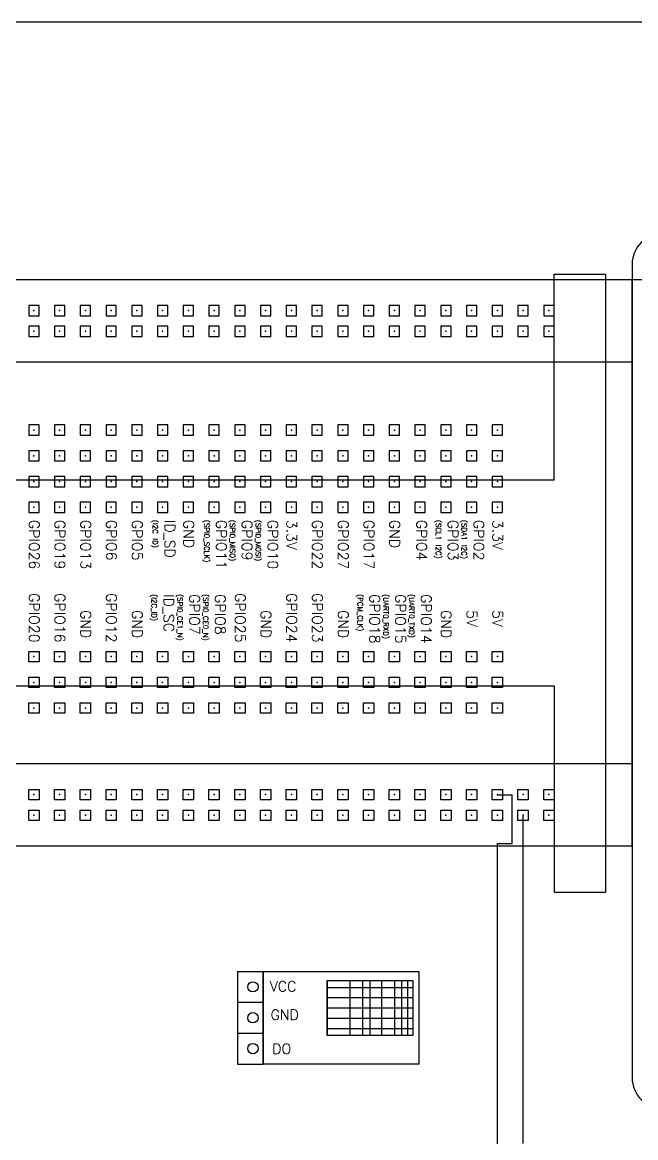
# Model space of a CAD drawing. Header units: millimetres. Extents: x -3139 to 3392, y -3139 to 3139.
# Drawn here: x 2796.2 to 2855.8, y -221.1 to -112.8 of the extents above; entities that cross this region are included whole.
import ezdxf

# ---------------------------------------------------------------- set-up
doc = ezdxf.new("R2010")
doc.units = ezdxf.units.MM
doc.layers.add('BOARD_OUTLINE', color=85, linetype='Continuous')
doc.layers.add('tiepoints', color=7, linetype='Continuous')
doc.styles.get("Standard").update_dxf_attribs({"font": 'txt.shx'})

# ---------------------------------------------------------------- blocks, each defined once
blk = doc.blocks.new('rasp')
at = {"layer": 'BOARD_OUTLINE'}
blk.add_lwpolyline([(-82.55, -206.09), (-161.55, -206.09, 0.414214), (-164.55, -209.09), (-164.55, -259.09, 0.414214), (-161.55, -262.09), (-82.55, -262.09, 0.414214), (-79.55, -259.09), (-79.55, -209.09, 0.414214)], format="xyb", close=True, dxfattribs=at)
blk = doc.blocks.new('TiePoint')
at = {"color": 1}
blk.add_lwpolyline([(0.0125, -0.0125), (0.0125, 0.0125), (-0.0125, 0.0125), (-0.0125, -0.0125)], close=True, dxfattribs=at)
at = {"color": 7}
blk.add_point((0, 0), dxfattribs=at)
blk = doc.blocks.new('Extension board')
for p, q in [((359.52, 113.77), (359.52, 118.77)), ((359.52, 118.77), (419.52, 118.77)), ((419.52, 113.77), (419.52, 118.77)), ((379.52, 113.77), (359.52, 113.77)), ((379.52, 113.77), (379.52, 58.77)), ((399.52, 113.77), (399.52, 58.77)), ((399.52, 113.77), (419.52, 113.77)), ((379.52, 58.77), (399.52, 58.77))]:
    blk.add_line(p, q)
at = {"layer": 'tiepoints', "color": 0, "xscale": 40, "yscale": 40, "zscale": 40, "rotation": 359.9999999999999}
for p in [(382.16, 108.26), (382.16, 105.76), (382.16, 103.26), (382.16, 100.76), (382.16, 98.26), (382.16, 95.76), (382.16, 93.26), (382.16, 90.76), (382.16, 88.26), (382.16, 85.76), (382.16, 83.26), (382.16, 80.76), (382.16, 78.26), (382.16, 75.76), (382.16, 73.26), (382.16, 70.76), (382.16, 68.26), (382.16, 65.76), (382.16, 63.26), (382.16, 60.76)]:
    blk.add_blockref('TiePoint', p, dxfattribs=at)
at = {"layer": 'tiepoints', "color": 0, "xscale": -40, "yscale": 40, "zscale": 40}
for p in [(396.66, 108.26), (396.66, 105.76), (396.66, 103.26), (396.66, 100.76), (396.66, 98.26), (396.66, 95.76), (396.66, 93.26), (396.66, 90.76), (396.66, 88.26), (396.66, 85.76), (396.66, 83.26), (396.66, 80.76), (396.66, 78.26), (396.66, 75.76), (396.66, 73.26), (396.66, 70.76), (396.66, 68.26), (396.66, 65.76), (396.66, 63.26), (396.66, 60.76)]:
    blk.add_blockref('TiePoint', p, dxfattribs=at)
at = {"color": 3, "char_height": 1, "attachment_point": 1}
for s, insert, width in [('3.3V', (383.38, 108.79), 4.6936), ('5V', (392.14, 108.79), 4.6936), ('GPIO2\\P{\\H0.5x;(SDA1 I2C)}', (383.38, 106.96), 5.4109), ('5V', (392.14, 106.29), 4.6936), ('GPIO3\\P{\\H0.5x;(SCL1 I2C)}', (383.38, 104.46), 5.4109), ('GND', (392.14, 103.79), 4.6936), ('GPIO14\\P{\\H0.5x;(UART0_TXD)}', (390.59, 101.86), 4.6936), ('GPIO4', (383.38, 101.41), 5.4109), ('GND', (383.38, 98.79), 4.6936), ('GPIO15\\P{\\H0.5x;(UART0_RXD)}', (390.59, 99.36), 4.6936), ('GPIO18\\P{\\H0.5x;(PCM_CLK)}', (390.59, 96.86), 4.6936), ('GPIO17', (383.38, 96.29), 4.6936), ('GPIO27', (383.38, 93.79), 4.6936), ('GND', (392.14, 93.79), 4.6936), ('GPIO22', (383.38, 91.29), 4.6936), ('GPIO23', (390.49, 91.29), 4.6936), ('3.3V', (383.38, 88.79), 4.6936), ('GPIO24', (390.49, 88.79), 4.6936), ('GPIO10\\P{\\H0.5x;(SPI0_MOSI)}', (383.38, 86.96), 5.4109), ('GND', (392.14, 86.29), 4.6936), ('GPIO9\\P{\\H0.5x;(SPI0_MISO)}', (383.38, 84.46), 5.4109), ('GPIO25', (390.49, 83.79), 4.6936), ('GPIO11\\P{\\H0.5x;(SPI0_SCLK)}', (383.38, 81.96), 5.4109), ('GPIO8\\P{\\H0.5x;(SPI0_CE0_N)}', (390.59, 81.86), 4.6936), ('GPIO7\\P{\\H0.5x;(SPI0_CE1_N)}', (390.59, 79.36), 4.6936), ('GND', (383.38, 78.79), 4.6936), ('ID_SD\\P{\\H0.5x;(I2C ID)}', (383.38, 76.96), 5.4109), ('ID_SC\\P{\\H0.5x;(I2C_ID)}', (390.59, 76.86), 4.6936), ('GPIO5', (383.38, 73.79), 4.6936), ('GND', (392.14, 73.79), 4.6936), ('GPIO6', (383.38, 71.29), 4.6936), ('GPIO12', (390.49, 71.29), 4.6936), ('GPIO13', (383.38, 68.79), 4.6936), ('GND', (392.14, 68.79), 4.6936), ('GPIO19', (383.38, 66.29), 4.6936), ('GPIO16', (390.49, 66.29), 4.6936), ('GPIO26', (383.38, 63.79), 4.6936), ('GPIO20', (390.49, 63.79), 4.6936), ('GND', (383.38, 61.29), 4.6936), ('GPIO21', (390.49, 61.29), 4.6936)]:
    blk.add_mtext(s, dxfattribs=dict(at, insert=insert, width=width))

msp = doc.modelspace()

# ---------------------------------------------------------------- linework, layer by layer
for p, q in [((2934.4, -112.77), (2644.4, -112.77)), ((2911.9, -137.77), (2666.9, -137.77)), ((2855.41, -137.77), (2690.41, -137.77)), ((2855.41, -192.77), (2855.41, -137.77)), ((2855.41, -137.77), (2855.41, -140.77)), ((2855.41, -145.77), (2690.41, -145.77)), ((2855.41, -184.77), (2690.41, -184.77)), ((2842.3, -187.78), (2843.78, -187.78)), ((2843.78, -192.53), (2843.78, -187.78)), ((2855.41, -192.77), (2855.41, -189.77)), ((2855.41, -192.77), (2690.41, -192.77)), ((2842.32, -192.53), (2842.32, -223.36)), ((2842.32, -192.53), (2843.78, -192.53)), ((2825.79, -205.82), (2825.79, -211.16)), ((2825.79, -206.49), (2834.13, -206.49)), ((2827.99, -205.82), (2827.99, -211.16)), ((2829.22, -205.82), (2829.22, -211.16)), ((2829.96, -205.82), (2829.96, -211.16)), ((2831.08, -205.82), (2831.08, -211.16)), ((2832.35, -205.82), (2832.35, -211.16)), ((2833.01, -205.82), (2833.01, -211.16)), ((2833.6, -205.82), (2833.6, -211.16)), ((2834.13, -205.82), (2834.13, -211.16)), ((2825.79, -207.49), (2834.13, -207.49)), ((2825.79, -208.49), (2834.13, -208.49)), ((2825.79, -208.49), (2834.13, -208.49)), ((2825.79, -209.49), (2834.13, -209.49)), ((2825.79, -210.49), (2834.13, -210.49))]:
    msp.add_line(p, q)
at = {"color": 1}
msp.add_line((2844.81, -189.74), (2844.81, -221.65), dxfattribs=at)
at = {"color": 3}
for p, q in [((2817.1, -204.94), (2819.6, -204.94)), ((2817.1, -204.94), (2817.1, -213.94)), ((2819.6, -204.94), (2819.6, -213.94)), ((2817.1, -207.94), (2819.6, -207.94)), ((2817.1, -210.94), (2819.6, -210.94)), ((2817.1, -213.94), (2819.6, -213.94))]:
    msp.add_line(p, q, dxfattribs=at)
for points in [[(2819.6, -204.94), (2834.71, -204.94), (2834.71, -213.94), (2819.6, -213.94)], [(2825.79, -205.82), (2834.13, -205.82), (2834.13, -211.16), (2825.79, -211.16)]]:
    msp.add_lwpolyline(points, close=True)
for centre in [(2818.6, -206.44), (2818.6, -209.44), (2818.6, -212.44)]:
    msp.add_circle(centre, 0.5, dxfattribs=at)

# ---------------------------------------------------------------- block references
at = {"rotation": 270}
for name, p in [('rasp', (3117.5, -297.82)), ('Extension board', (2734.07, 222.29))]:
    msp.add_blockref(name, p, dxfattribs=at)
at = {"layer": 'tiepoints', "color": 0, "yscale": 40, "zscale": 40}
for p, xscale, rotation in [((2797.33, -140.77), 40, 269.9999999999999), ((2799.83, -140.77), 40, 269.9999999999999), ((2802.33, -140.77), 40, 269.9999999999999), ((2804.83, -140.77), 40, 269.9999999999999), ((2807.33, -140.77), 40, 269.9999999999999), ((2809.83, -140.77), 40, 269.9999999999999), ((2812.33, -140.77), 40, 269.9999999999999), ((2814.83, -140.77), 40, 269.9999999999999), ((2817.33, -140.77), 40, 269.9999999999999), ((2819.83, -140.77), 40, 269.9999999999999), ((2822.33, -140.77), 40, 269.9999999999999), ((2824.83, -140.77), 40, 269.9999999999999), ((2827.33, -140.77), 40, 269.9999999999999), ((2829.83, -140.77), 40, 269.9999999999999), ((2832.33, -140.77), 40, 269.9999999999999), ((2834.83, -140.77), 40, 269.9999999999999), ((2837.33, -140.77), 40, 269.9999999999999), ((2839.83, -140.77), 40, 269.9999999999999), ((2842.33, -140.77), 40, 269.9999999999999), ((2844.83, -140.77), 40, 269.9999999999999), ((2847.33, -140.77), 40, 269.9999999999999), ((2797.33, -142.77), 40, 269.9999999999999), ((2799.83, -142.77), 40, 269.9999999999999), ((2802.33, -142.77), 40, 269.9999999999999), ((2804.83, -142.77), 40, 269.9999999999999), ((2807.33, -142.77), 40, 269.9999999999999), ((2809.83, -142.77), 40, 269.9999999999999), ((2812.33, -142.77), 40, 269.9999999999999), ((2814.83, -142.77), 40, 269.9999999999999), ((2817.33, -142.77), 40, 269.9999999999999), ((2819.83, -142.77), 40, 269.9999999999999), ((2822.33, -142.77), 40, 269.9999999999999), ((2824.83, -142.77), 40, 269.9999999999999), ((2827.33, -142.77), 40, 269.9999999999999), ((2829.83, -142.77), 40, 269.9999999999999), ((2832.33, -142.77), 40, 269.9999999999999), ((2834.83, -142.77), 40, 269.9999999999999), ((2837.33, -142.77), 40, 269.9999999999999), ((2839.83, -142.77), 40, 269.9999999999999), ((2842.33, -142.77), 40, 269.9999999999999), ((2844.83, -142.77), 40, 269.9999999999999), ((2847.33, -142.77), 40, 269.9999999999999), ((2797.33, -152.37), 40, 269.9999999999999), ((2799.83, -152.37), 40, 269.9999999999999), ((2802.33, -152.37), 40, 269.9999999999999), ((2804.83, -152.37), 40, 269.9999999999999), ((2807.33, -152.37), 40, 269.9999999999999), ((2809.83, -152.37), 40, 269.9999999999999), ((2812.33, -152.37), 40, 269.9999999999999), ((2814.83, -152.37), 40, 269.9999999999999), ((2817.33, -152.37), 40, 269.9999999999999), ((2819.83, -152.37), 40, 269.9999999999999), ((2822.33, -152.37), 40, 269.9999999999999), ((2824.83, -152.37), 40, 269.9999999999999), ((2827.33, -152.37), 40, 269.9999999999999), ((2829.83, -152.37), 40, 269.9999999999999), ((2832.33, -152.37), 40, 269.9999999999999), ((2834.83, -152.37), 40, 269.9999999999999), ((2837.33, -152.37), 40, 269.9999999999999), ((2839.83, -152.37), 40, 269.9999999999999), ((2842.33, -152.37), 40, 269.9999999999999), ((2797.33, -154.87), 40, 269.9999999999999), ((2799.83, -154.87), 40, 269.9999999999999), ((2802.33, -154.87), 40, 269.9999999999999), ((2804.83, -154.87), 40, 269.9999999999999), ((2807.33, -154.87), 40, 269.9999999999999), ((2809.83, -154.87), 40, 269.9999999999999), ((2812.33, -154.87), 40, 269.9999999999999), ((2814.83, -154.87), 40, 269.9999999999999), ((2817.33, -154.87), 40, 269.9999999999999), ((2819.83, -154.87), 40, 269.9999999999999), ((2822.33, -154.87), 40, 269.9999999999999), ((2824.83, -154.87), 40, 269.9999999999999), ((2827.33, -154.87), 40, 269.9999999999999), ((2829.83, -154.87), 40, 269.9999999999999), ((2832.33, -154.87), 40, 269.9999999999999), ((2834.83, -154.87), 40, 269.9999999999999), ((2837.33, -154.87), 40, 269.9999999999999), ((2839.83, -154.87), 40, 269.9999999999999), ((2842.33, -154.87), 40, 269.9999999999999), ((2797.33, -157.37), 40, 269.9999999999999), ((2799.83, -157.37), 40, 269.9999999999999), ((2802.33, -157.37), 40, 269.9999999999999), ((2804.83, -157.37), 40, 269.9999999999999), ((2807.33, -157.37), 40, 269.9999999999999), ((2809.83, -157.37), 40, 269.9999999999999), ((2812.33, -157.37), 40, 269.9999999999999), ((2814.83, -157.37), 40, 269.9999999999999), ((2817.33, -157.37), 40, 269.9999999999999), ((2819.83, -157.37), 40, 269.9999999999999), ((2822.33, -157.37), 40, 269.9999999999999), ((2824.83, -157.37), 40, 269.9999999999999), ((2827.33, -157.37), 40, 269.9999999999999), ((2829.83, -157.37), 40, 269.9999999999999), ((2832.33, -157.37), 40, 269.9999999999999), ((2834.83, -157.37), 40, 269.9999999999999), ((2837.33, -157.37), 40, 269.9999999999999), ((2839.83, -157.37), 40, 269.9999999999999), ((2842.33, -157.37), 40, 269.9999999999999), ((2797.33, -159.87), 40, 269.9999999999999), ((2799.83, -159.87), 40, 269.9999999999999), ((2802.33, -159.87), 40, 269.9999999999999), ((2804.83, -159.87), 40, 269.9999999999999), ((2807.33, -159.87), 40, 269.9999999999999), ((2809.83, -159.87), 40, 269.9999999999999), ((2812.33, -159.87), 40, 269.9999999999999), ((2814.83, -159.87), 40, 269.9999999999999), ((2817.33, -159.87), 40, 269.9999999999999), ((2819.83, -159.87), 40, 269.9999999999999), ((2822.33, -159.87), 40, 269.9999999999999), ((2824.83, -159.87), 40, 269.9999999999999), ((2827.33, -159.87), 40, 269.9999999999999), ((2829.83, -159.87), 40, 269.9999999999999), ((2832.33, -159.87), 40, 269.9999999999999), ((2834.83, -159.87), 40, 269.9999999999999), ((2837.33, -159.87), 40, 269.9999999999999), ((2839.83, -159.87), 40, 269.9999999999999), ((2842.33, -159.87), 40, 269.9999999999999), ((2797.33, -174.37), -40, 270), ((2799.83, -174.37), -40, 270), ((2802.33, -174.37), -40, 270), ((2804.83, -174.37), -40, 270), ((2807.33, -174.37), -40, 270), ((2809.83, -174.37), -40, 270), ((2812.33, -174.37), -40, 270), ((2814.83, -174.37), -40, 270), ((2817.33, -174.37), -40, 270), ((2819.83, -174.37), -40, 270), ((2822.33, -174.37), -40, 270), ((2824.83, -174.37), -40, 270), ((2827.33, -174.37), -40, 270), ((2829.83, -174.37), -40, 270), ((2832.33, -174.37), -40, 270), ((2834.83, -174.37), -40, 270), ((2837.33, -174.37), -40, 270), ((2839.83, -174.37), -40, 270), ((2842.33, -174.37), -40, 270), ((2797.33, -176.87), -40, 270), ((2799.83, -176.87), -40, 270), ((2802.33, -176.87), -40, 270), ((2804.83, -176.87), -40, 270), ((2807.33, -176.87), -40, 270), ((2809.83, -176.87), -40, 270), ((2812.33, -176.87), -40, 270), ((2814.83, -176.87), -40, 270), ((2817.33, -176.87), -40, 270), ((2819.83, -176.87), -40, 270), ((2822.33, -176.87), -40, 270), ((2824.83, -176.87), -40, 270), ((2827.33, -176.87), -40, 270), ((2829.83, -176.87), -40, 270), ((2832.33, -176.87), -40, 270), ((2834.83, -176.87), -40, 270), ((2837.33, -176.87), -40, 270), ((2839.83, -176.87), -40, 270), ((2842.33, -176.87), -40, 270), ((2797.33, -179.37), -40, 270), ((2799.83, -179.37), -40, 270), ((2802.33, -179.37), -40, 270), ((2804.83, -179.37), -40, 270), ((2807.33, -179.37), -40, 270), ((2809.83, -179.37), -40, 270), ((2812.33, -179.37), -40, 270), ((2814.83, -179.37), -40, 270), ((2817.33, -179.37), -40, 270), ((2819.83, -179.37), -40, 270), ((2822.33, -179.37), -40, 270), ((2824.83, -179.37), -40, 270), ((2827.33, -179.37), -40, 270), ((2829.83, -179.37), -40, 270), ((2832.33, -179.37), -40, 270), ((2834.83, -179.37), -40, 270), ((2837.33, -179.37), -40, 270), ((2839.83, -179.37), -40, 270), ((2842.33, -179.37), -40, 270), ((2797.33, -187.77), -40, 270), ((2799.83, -187.77), -40, 270), ((2802.33, -187.77), -40, 270), ((2804.83, -187.77), -40, 270), ((2807.33, -187.77), -40, 270), ((2809.83, -187.77), -40, 270), ((2812.33, -187.77), -40, 270), ((2814.83, -187.77), -40, 270), ((2817.33, -187.77), -40, 270), ((2819.83, -187.77), -40, 270), ((2822.33, -187.77), -40, 270), ((2824.83, -187.77), -40, 270), ((2827.33, -187.77), -40, 270), ((2829.83, -187.77), -40, 270), ((2832.33, -187.77), -40, 270), ((2834.83, -187.77), -40, 270), ((2837.33, -187.77), -40, 270), ((2839.83, -187.77), -40, 270), ((2842.33, -187.77), -40, 270), ((2844.83, -187.77), -40, 270), ((2847.33, -187.77), -40, 270), ((2797.33, -189.77), -40, 270), ((2799.83, -189.77), -40, 270), ((2802.33, -189.77), -40, 270), ((2804.83, -189.77), -40, 270), ((2807.33, -189.77), -40, 270), ((2809.83, -189.77), -40, 270), ((2812.33, -189.77), -40, 270), ((2814.83, -189.77), -40, 270), ((2817.33, -189.77), -40, 270), ((2819.83, -189.77), -40, 270), ((2822.33, -189.77), -40, 270), ((2824.83, -189.77), -40, 270), ((2827.33, -189.77), -40, 270), ((2829.83, -189.77), -40, 270), ((2832.33, -189.77), -40, 270), ((2834.83, -189.77), -40, 270), ((2837.33, -189.77), -40, 270), ((2839.83, -189.77), -40, 270), ((2842.33, -189.77), -40, 270), ((2844.83, -189.77), -40, 270), ((2847.33, -189.77), -40, 270)]:
    msp.add_blockref('TiePoint', p, dxfattribs=dict(at, xscale=xscale, rotation=rotation))

# ---------------------------------------------------------------- texts
at = {"color": 3, "char_height": 1, "width": 4.6936, "attachment_point": 1}
for s, insert in [('VCC', (2820.24, -205.89)), ('GND', (2820.31, -208.65)), ('DO', (2820.47, -211.96))]:
    msp.add_mtext(s, dxfattribs=dict(at, insert=insert))

doc.saveas('drawing.dxf')
